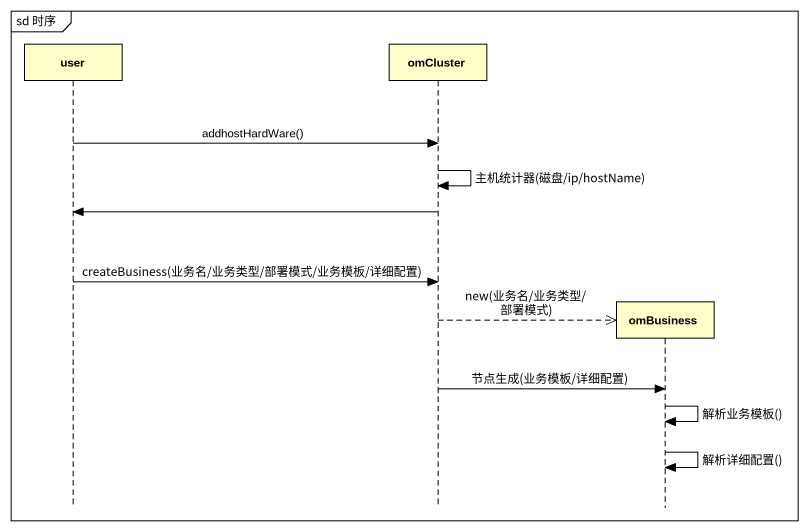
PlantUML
@startuml
mainframe sd 时序
hide footbox
participant user
participant omCluster
participant omBusiness

user -> omCluster : addhostHardWare()
omCluster -> omCluster : 主机统计器(磁盘/ip/hostName)
omCluster -> user
user -> omCluster : createBusiness(业务名/业务类型/部署模式/业务模板/详细配置)
omCluster -->> omBusiness ** : new(业务名/业务类型/部署模式)
omCluster -> omBusiness : 节点生成(业务模板/详细配置)
omBusiness -> omBusiness : 解析业务模板()
omBusiness -> omBusiness : 解析详细配置()
@enduml
